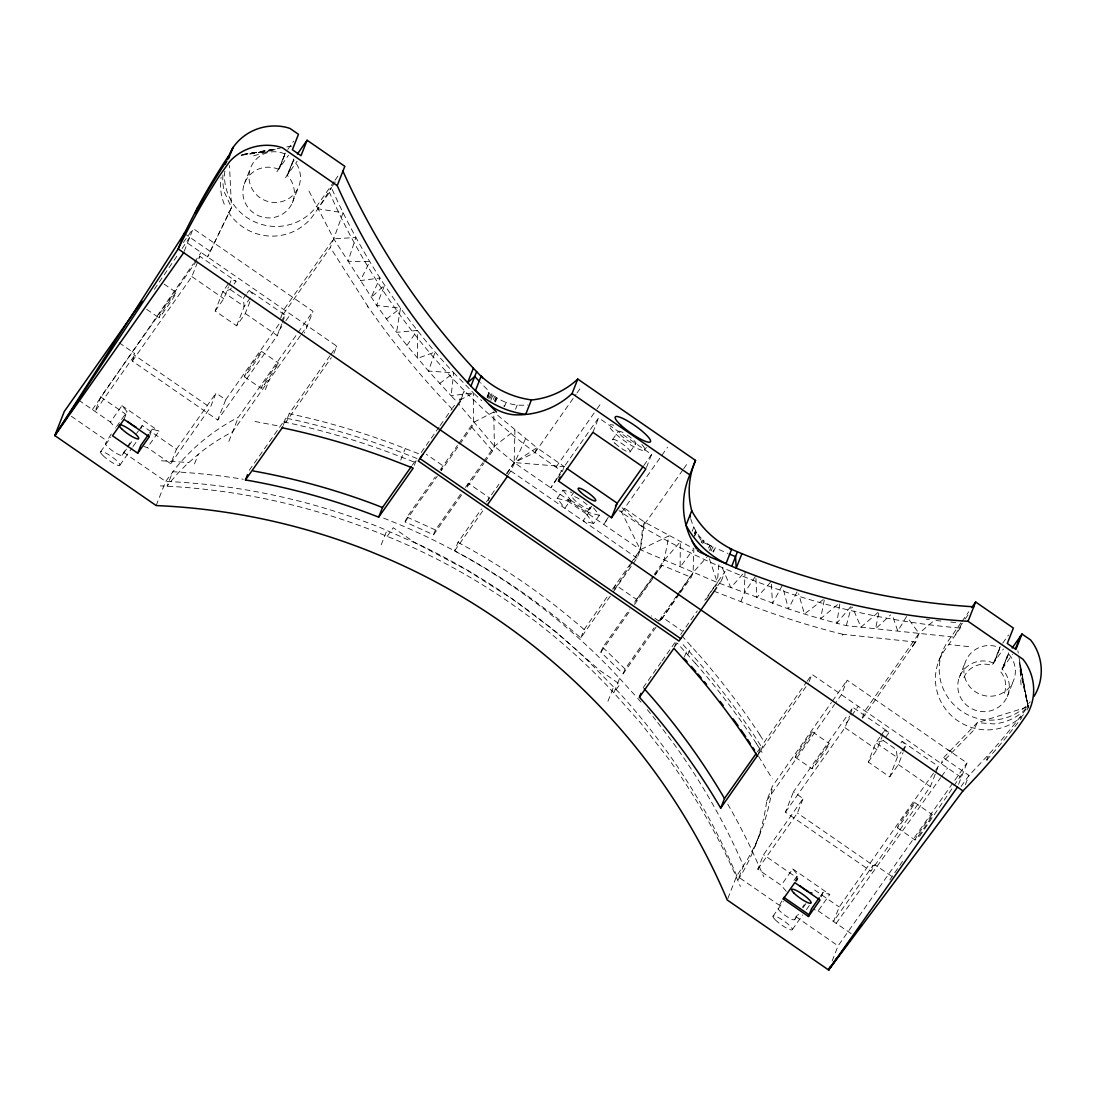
<?xml version="1.0" encoding="UTF-8"?>
<svg xmlns="http://www.w3.org/2000/svg" width="1096" height="1096" viewBox="0 0 1096 1096"><rect width="100%" height="100%" fill="white"/><g stroke="black" fill="none" stroke-linecap="round" stroke-linejoin="round"><path stroke-width="0.75" stroke-dasharray="5 3.75" d="M1019.897 667.491L1019.431 660.45L1028.185 707.03L1020.253 671.163L1019.897 667.491L1028.5 708.687L1019.897 664.108M690.699 518.682A80.09 78.419 21.5 0 0 693.453 526.285L696.124 531.587A39.168 38.346 21.5 0 0 702.413 539.547L701.33 542.301M680.438 592.594L691.192 577.332L693.097 572.509L693.85 548.685L644.544 522.107L622.679 506.996M740.882 601.622L744.307 592.936L745.02 571.537M715.606 586.826L717.318 582.483L719.072 562.275M614.938 589.114L640.338 549.726L642.653 526.929L644.544 522.107L640.338 549.726L637.036 558.124L633.214 563.55M224.858 171.044C223.379 182.429 226.68 194.184 233.023 203.705A51.17 50.101 21.5 0 0 317.388 205.267L334.047 181.621M335.225 182.087L331.362 187.553C361.351 255.642 402.958 318.484 453.758 372.818L451.086 395.766L456.922 401.766M839.783 604.101L836.769 623.227L846.318 625.638L953.904 637.091L962.178 623.24L960.274 628.063L944.396 650.599A51.17 50.101 21.5 0 0 974.988 728.443L976.7 728.826A51.17 50.101 21.5 0 0 1023.582 714.619M308.99 191.074L333.732 238.818L376.682 305.455L400.437 308.195L396.574 332.321L406.945 345.446L428.481 371.051L451.086 395.766L473.321 392.834L481.719 400.725M824.274 600.074L820.562 618.788L836.769 623.227L850.647 606.773M878.759 613.061L875.581 628.762L890.61 614.938M1004.388 693.275C1007.21 685.89 1005.457 677.451 1000.429 671.451L1012.485 654.353M846.318 625.638L851.291 607.061M657.682 722.511L673.629 743.526A651.134 637.612 21.5 0 1 740.266 858.579L743.472 865.922L737.759 880.403L741.115 874.992A202.993 198.773 21.5 0 0 751.966 853.866L757.733 839.125A202.993 198.773 21.5 0 0 766.748 800.628L772.461 786.147L831.398 702.509M879.732 737.279L875.868 742.745L868.265 762.049L889.719 776.872L897.24 757.5L901.09 752.034M889.719 776.872L898.378 764.57L903.022 752.651M903.597 751.157L905.913 745.212L902.09 741.334L898.227 746.801M234.106 284.042L236.024 281.316L199.856 256.341L100.75 396.971L95.051 411.452L134.63 355.282L132.356 361.077L217.72 420.028L277.247 335.568L281.809 323.991M111.271 433.948L105.435 443.51A10.234 2.014 35.2 0 0 113.08 451.251A10.234 2.014 35.2 0 0 122.245 455.128L127.889 447.127M184.21 251.313L193.184 228.557L313.031 311.333L304.483 333.061M124.04 419.371L127.081 411.644L121.957 405.657L110.395 422.056L115.518 428.057M132.356 361.077L191.882 276.603L199.856 256.341M122.245 455.128L126.204 448.237M222.981 174.867A51.101 50.046 21.5 0 0 224.57 192.567L231.503 207.569L207.569 256.916L231.503 207.569L229.502 165.482M141.028 428.481L142.179 425.577L176.442 449.25L170.743 463.731L147.398 447.62L142.083 445.908M244.257 183.991L250.34 168.537M149.275 436.797L152.317 429.084L158.961 431.208L147.398 447.62M249.97 301.619L245.285 313.497L236.613 325.8L215.172 310.99L222.776 291.673L229.516 282.11M215.172 310.99L223.844 298.687L228.516 286.796M229.105 285.316L231.448 279.37L236.024 281.316M278.576 169.318L285.261 153.029L279.411 168.565M279.768 167.633L285.851 152.18M156.153 505.557L165.66 481.418L176.716 466.773A202.993 198.773 21.5 0 1 238.366 417.275L313.031 311.333M287.207 175.278L293.892 158.989L287.632 174.237M288.399 173.593L293.879 159.687M236.613 325.8L244.216 306.496L250.97 296.92M170.743 463.731L210.336 407.561L216.035 393.08L225.708 399.766L217.72 420.028M292.331 202.801L298.413 187.348M194.499 463.909L198.308 454.265M228.872 441.414L238.366 417.275M228.269 211.912L229.215 213.364A51.17 50.101 21.5 0 0 313.579 214.926L329.458 192.389L331.362 187.553L317.895 208.802L343.075 212.775L333.732 238.818L330.307 247.504L280.425 318.292M281.001 316.84L283.85 309.606L333.732 238.818L355.858 237.49L348.035 261.259L369.708 261.656L360.365 280.59L380.024 278.028L371.106 297.427L384.573 285.248L376.682 305.455L386.477 318.991L396.574 332.321L417.288 330.458L417.576 358.351L435.071 352.022L428.481 371.051L453.758 372.818L473.321 392.834L473.691 422.344L471.787 427.166L441.181 470.664L443.085 465.841L426.248 454.21M282.384 322.539L285.234 315.292L249.066 290.317L247.134 293.057M265.383 389.601L269.178 379.942M283.179 425.371L286.029 418.138L296.126 420.302A736.128 720.839 21.5 0 1 393.026 449.223L417.001 458.484M329.965 355.789L289.18 413.685L285.755 422.371L331.403 357.597M333.91 353.392L336.773 346.144L187.471 243.038M367.297 307.086L367.681 306.113L330.307 247.504M400.711 460.142L405.232 448.565M381.216 544.808L386.915 530.327M414.288 465.389L416.453 459.868M461.594 494.967L433.537 534.793L405.095 521.915L406.986 517.093L435.276 476.911M460.758 400.163L464.183 391.478L459.251 400.232M487.062 397.026L489.241 391.519L480.541 382.627M487.515 397.478L489.241 391.519M433.537 534.793L435.441 529.957L461.567 492.885M487.967 397.917L489.679 391.957M488.885 398.78L491.063 393.259L490.145 392.395M490.378 398.232L492.008 394.094L491.063 393.259M490.816 400.424L492.981 394.916A45.963 45.018 21.5 0 0 496.022 397.19L494.392 401.328M493.406 399.506L494.488 396.738L492.981 394.916M494.913 401.67L496.543 397.533M495.447 402.026L497.077 397.889A45.963 45.018 21.5 0 0 505.53 402.205L503.9 406.342M504.489 406.575L506.119 402.438A45.963 45.018 21.5 0 0 515.298 404.849L518.066 405.15A80.09 78.433 21.5 0 0 527.847 404.972M484.788 462.06L492.515 451.086L494.419 446.264L493.721 412.014L473.691 422.344L458.388 444.086M610.253 596.128L580.825 637.886L569.509 628.255A676.725 662.655 21.5 0 0 467.691 557.933L454.662 550.754L457.964 542.356L481.514 508.941M515.545 409.233L517.175 405.095M488.254 500.598L489.364 497.803L468.335 483.281L466.43 488.104L483.829 463.43M508.01 475.048L510.873 470.992L525.532 438.743M506.544 473.417L514.175 462.581L534.985 452.58L536.889 447.743L493.721 412.014M646.462 467.471L651.586 454.443L598.608 417.85L564.221 466.622L562.33 471.458L534.985 452.58A657.175 643.53 21.5 0 1 329.458 192.389M592.895 432.331L598.608 417.85M580.825 637.886L584.127 629.488L608.664 594.676M613.87 589.141L615.527 584.935L636.557 599.457L634.653 604.28L654.285 576.428M656.025 627.2L623.158 673.835L600.882 652.202L602.786 647.38L629.803 609.047M607.951 701.262L613.65 686.781M383.586 518.107L398.04 523.957A627.035 614.007 21.5 0 1 619.569 678.383L613.87 692.864L640.571 722.894L667.916 758.007A651.134 637.612 21.5 0 1 734.567 873.06L740.417 886.486M623.158 673.835L625.062 668.998L654.065 627.857M692.179 531.218L693.809 527.08M694.398 533.464L695.481 530.491M694.713 533.793L695.796 531.039M694.494 535.725L696.22 532.149A80.09 78.419 21.5 0 0 700.33 539.136L702.18 541.821M694.59 536.287L696.22 532.149M701.783 542.739L702.865 539.986L703.81 540.849A39.168 38.346 21.5 0 0 710.003 545.329L711.674 546.274L710.044 550.411M702.728 543.602L703.81 540.849M708.468 548.027L710.003 545.329L708.372 549.466M709.66 550.206L711.29 546.068M711.181 550.987L712.811 546.849A39.168 38.346 21.5 0 0 714.551 547.644L712.921 551.781M674.3 647.339L676.575 641.544M713.51 552.028L715.14 547.89L727.758 553.37M684.52 656.696L687.37 649.449M687.754 654.846L691.179 646.161M721.182 581.264L724.99 571.605L704.755 600.307M758.336 753.651L761.199 746.417L755.637 737.759A736.046 720.757 21.5 0 0 694.768 657.723L680.931 642.256M760.912 750.65L764.337 741.965L806.149 682.63M809.122 681.602L811.972 674.355L961.274 777.461M727.84 898.487L736.745 875.855L746.828 860.511A202.993 198.773 21.5 0 0 772.461 786.147M754.993 846.564L760.706 832.083M842.509 635.296L842.893 634.324L915.585 642.064L919.01 633.378L934.34 620.363M786.284 891.322L781.16 885.321L757.816 869.197L763.528 854.716L803.108 798.546L793.436 791.874L848.085 714.332M935.258 774.16L930.34 786.64L870.827 871.101L785.448 812.136L793.436 791.874M958.548 784.366L966.973 762.98L847.126 680.205L841.413 694.686L835.522 703.057M757.816 869.197L797.409 813.027L803.108 798.546M785.448 812.136L844.975 727.676L849.537 716.099M850.112 714.647L852.962 707.413L889.13 732.388L885.28 737.855M781.832 901.049L777.872 907.94A10.234 2.014 35.2 0 0 785.531 915.681A10.234 2.014 35.2 0 0 794.696 919.558L798.45 914.228M795.408 881.102L797.847 874.923L792.723 868.923L781.16 885.321M796.655 881.294L797.792 878.389L763.528 854.716M794.696 919.558L798.655 912.667M868.265 762.049L876.937 749.76L884.541 730.443L889.13 732.388M821.247 896.98L823.082 892.35L829.727 894.487L818.164 910.886L812.848 909.173M902.09 741.334L938.327 766.364L839.221 907.009L833.522 921.489L873.101 865.306L870.827 871.101M938.738 661.135L942.546 651.476M832.152 960.932L838.098 945.848L966.973 762.98M959.178 677.753L965.261 662.299M935.874 772.612L938.327 766.364M961.055 786.49L969.028 775.461L989.428 753.719A704.303 689.672 21.5 0 0 1024.239 711.633L1027.144 707.441L1022.746 711.784A51.101 50.046 21.5 0 1 993.894 723.908L977.276 722.648L943.464 757.802L941.176 763.597L973.892 730.005L977.276 722.648L1027.61 706.934M993.497 663.094L1000.182 646.791L994.332 662.327M994.688 661.395L1000.771 645.955M1002.128 669.053L1008.21 653.6L1009.95 655.586A25.825 25.29 21.5 0 1 998.278 694.878A25.825 25.29 21.5 0 1 963.877 671.122A25.825 25.29 21.5 0 1 997.1 646.709L999.579 647.64M1008.813 652.75L1002.552 668.012M1003.32 667.354L1008.8 653.449M965.37 784.722L969.028 775.461L943.464 757.802M1007.251 696.563L1013.334 681.123M987.469 760.035L986.674 760.021L988.948 754.24M1027.034 710.044L1028.856 705.92M797.025 591.936L788.421 608.924L717.318 582.483L640.338 549.726L514.175 462.581L494.419 446.264L457.964 403.054M963.932 677.602C967.987 666.806 981.153 661.422 991.798 665.491L1003.415 649.01M782.338 585.291L772.502 603.485L771.2 581.524L756.706 597.745L755.856 575.674L744.307 592.936M906.625 616.445L897.788 631.118L892.404 615.363M912.119 646.873L916.352 640.133M506.927 473.842L514.175 462.581L536.889 447.743L564.221 466.622L550.767 487.857L556.549 479.651M608.239 517.38L603.759 524.45L608.568 517.613M706.18 599.361L715.318 585.346M678.862 593.594L659.888 621.72L651.476 615.911M679.808 592.196L693.097 572.509L708.317 555.48M154.344 289.289L178.278 254.121M182.1 248.491L189.759 237.243M889.856 879.978L904.214 858.88M919.517 836.371L963.548 771.68M406.945 345.446L417.288 330.458M92.365 409.603L193.403 263.684M194.376 262.286L201.157 252.491M915.585 642.064L861.538 719.647L864.963 710.948L919.01 633.378L907.584 617.747M183.347 242.517L193.184 228.557M287.796 149.426L293.618 141.179M276.877 171.73L288.495 155.248M285.508 177.689L297.126 161.208M116.491 426.687L127.081 411.644M100.558 451.812L110.888 437.153M246.175 294.413L243.285 298.523L244.216 306.496L222.776 291.673L230.256 289.522L233.133 285.412M127.15 446.908L131.849 440.236M136.534 433.578L138.425 430.906M139.356 429.577L142.179 425.577M128.821 445.798L133.52 439.14M119.902 465.17L132.109 447.853M133.054 446.51L138.685 438.523M149.426 433.18L152.317 429.084M335.034 180.224L339.924 173.278M176.442 449.25L216.035 393.08M225.708 399.766L280.357 322.224M281.329 320.84L285.234 315.292M278.946 330.595L285.015 321.991M285.933 320.69L290.509 314.196M300.482 335.527L232.667 431.755A202.993 198.773 21.5 0 0 199.294 453.429L187.293 463.882A202.993 198.773 21.5 0 0 171.017 481.254L167.058 486.227L172.757 471.746L180.826 472.184A651.134 637.612 21.5 0 1 243.312 479.267M301.455 334.143L307.332 325.813M249.272 470.307L286.029 418.138M330.937 354.419L336.773 346.144M412.206 465.293L416.042 459.854M439.195 426.947L419.974 454.265L394.779 444.538A741.239 725.84 21.5 0 0 297.208 415.411L289.18 413.685M440.14 425.591L443.962 420.179M445.867 417.453L451.62 409.288M452.58 407.931L454.498 405.205M387.135 536.41L393.245 527.724L414.274 542.246L466.225 569.701L511.996 598.772L555.357 631.255L599.307 670.053L619.911 684.274L613.87 692.864A627.035 614.007 21.5 0 0 392.341 538.437L377.887 532.588A651.134 637.612 21.5 0 0 175.113 486.665L160.372 485.87M440.154 469.992L457.429 445.442M405.095 521.915L437.277 476.198M465.43 487.391L482.829 462.718M483.788 461.348L494.419 446.264L514.928 430.331L514.175 462.581L564.221 466.622M486.419 501.982L498.913 484.254M454.662 550.754L484.09 508.996M534.985 452.58L576.044 394.327M577.017 392.943L580.921 387.395M556.015 467.102L596.087 410.233M597.06 408.849L601.951 401.917M557.508 478.281L560.399 474.184M562.947 490.159L570.619 500.064L564.851 508.27L557.165 498.351L562.947 490.159L571.975 492.447M557.165 498.351L567.701 501.023L573.482 492.83M612.445 439.825L618.226 431.619M593.607 507.886L599.375 515.312L593.594 523.518L585.908 513.599L591.689 505.407M589.785 509.065L591.717 506.325M630.173 451.689L635.954 443.483M599.375 515.312L588.84 512.64L583.058 520.847L593.594 523.518M644.489 450.114L646.407 447.387M643.736 465.595L651.586 454.443M621.624 512.407L667.56 447.223M682.726 470.074L642.653 526.929L619.103 510.668M683.699 468.677L688.589 461.745M612.582 589.114L629.844 564.618M630.803 563.262L640.338 549.726L668.957 535.862L664.039 560.453L662.135 565.276L655.271 575.03M613.171 591.991L632.255 564.892M634.625 602.197L653.243 575.77M654.23 574.386L664.039 560.453L680.342 541.725L680.109 567.111L692.878 550.014M600.882 652.202L629.83 611.13M658.888 621.007L676.465 596.087M677.438 594.703L693.097 572.509M679.452 593.977L659.888 621.72L661.792 616.897L682.822 631.419L697.275 610.91M643.215 687.589L660.957 662.422M661.943 661.025L675.753 641.448M680.698 634.433L682.109 632.419M675.04 646.284L677.273 643.119L695.193 663.176M717.729 585.73L721.565 580.291M757.336 751.897L761.199 746.417M807.122 681.26L811.972 674.355M757.774 755.103L808.56 683.041M832.385 701.111L847.126 680.205M766.748 800.628L834.536 704.44M849.058 712.948L852.962 707.413M846.674 722.702L850.921 716.688M851.825 715.4L858.237 706.303M880.691 735.909L884.541 730.443M960.932 622.857L948.191 640.941A51.17 50.101 21.5 0 0 978.797 718.784C996.565 723.113 1016.362 717.085 1028.665 703.577M961.918 621.473L968.782 611.732M965.069 619.13L968.919 613.664M793.997 880.389L797.847 874.923M795.915 881.061L797.792 878.389M772.995 916.242L783.325 901.583M902.063 750.678L905.913 745.212M802.409 907.337L804.286 904.666M803.149 907.57L805.971 903.57M792.34 929.6L802.669 914.941M806.437 909.612L811.122 902.953M820.192 896.446L823.082 892.35M1002.717 643.201L1008.526 634.94M836.207 923.339L940.642 777.708M941.628 776.324L947.588 768.022M636.557 599.457L653.956 576.222M654.97 574.852L662.135 565.276L691.192 577.332M1029.13 703.07L1030.226 701.769M742.828 574.03L730.813 587.716L721.154 565.111M986.674 760.021L987.154 759.501A704.303 689.672 21.5 0 0 1021.952 717.428M877.869 612.541L860.949 627.2L852.373 607.061M837.44 604.677L820.562 618.788L804.437 614.02L788.421 608.924L783.147 588.442M386.477 318.991L400.437 308.195M823.247 599.553L804.437 614.02L798.628 593.648M439.647 383.518L453.758 372.818M459.895 400.136L473.321 392.834M253.642 155.865L277.124 148.878M286.878 146.905L292.618 145.946M242.6 154.577L280.343 148.124M242.956 154.563L276.658 148.892M242.874 154.632L274.699 149.426M241.243 155.084L271.493 150.604M241.161 155.221L267.89 151.536M161.4 460.786L188.772 462.539M935.984 620.528L942.533 621.199M950.712 622.049L955.63 622.555M968.59 646.626L948.698 644.475M926.188 619.199L929.449 619.665M254.998 421.494L279.411 426.139M283.631 421.919L293.783 424.097A741.239 725.84 21.5 0 1 391.354 453.223L416.549 462.95M842.893 634.324L833.357 631.926A806.505 789.75 21.5 0 1 753.281 606.431L713.907 591.182M284.659 153.878L282.179 152.933A25.825 25.29 21.5 0 0 248.956 177.346A25.825 25.29 21.5 0 0 283.357 201.116A25.825 25.29 21.5 0 0 295.03 161.811L293.29 159.838M278.822 169.414L276.096 168.387A25.825 25.29 21.5 0 0 242.874 192.8A25.825 25.29 21.5 0 0 277.274 216.556A25.825 25.29 21.5 0 0 288.947 177.264L287.042 175.086M993.743 663.176L991.017 662.148A25.825 25.29 21.5 0 0 957.794 686.562A25.825 25.29 21.5 0 0 992.195 710.331A25.825 25.29 21.5 0 0 1003.868 671.026L1001.95 668.848M406.986 517.093L435.441 529.957M703.55 542.465L709.564 545.274M947.328 749.664L952.314 752.185M457.964 542.356L471.006 549.521A676.725 662.655 21.5 0 1 572.824 619.856L584.127 629.488M570.619 500.064L588.84 512.64M184.279 233.462L209.843 251.121M567.701 501.023L585.908 513.599M510.873 470.992L637.036 558.124M230.256 289.522L243.285 298.523M191.882 276.603L223.844 298.687M245.285 313.497L277.247 335.568M844.975 727.676L876.937 749.76M898.378 764.57L930.34 786.64M164.016 284.042L176.251 292.495M261.615 351.446L278.439 363.064M812.533 731.936L829.343 743.554M914.722 802.519L932.381 814.725M146.686 309.305L158.92 317.758M244.285 376.709L261.108 388.327M795.189 757.199L812.013 768.817M897.377 827.781L915.05 839.988M119.163 342.76L134.657 353.474L133.794 354.693L210.336 407.561M891.637 876.279L874.813 864.662L873.937 865.895L797.409 813.027M121.957 405.657L158.961 431.208M792.723 868.923L829.727 894.487M100.75 396.971L125.355 413.959L124.218 416.864A10.234 2.014 35.2 0 0 124.3 417.562M814.616 890.007L839.221 907.009M78.748 400.191L110.395 422.056M818.164 910.886L851.181 933.682M71.35 416.288L106.572 440.619M123.396 452.237L165.66 481.418A640.9 627.583 21.5 0 1 379.874 527.423L420.206 545.123A640.9 627.583 21.5 0 1 588.484 661.34L619.199 692.713A640.9 627.583 21.5 0 1 656.641 737.567L665.354 749.294A640.9 627.583 21.5 0 1 736.745 875.855L779.009 905.049M795.833 916.667L838.098 945.848M622.062 507.736L642.653 526.929A736.485 721.182 21.5 0 0 960.274 628.063M602.786 647.38L625.062 668.998M249.066 290.317L252.888 294.194M452.333 409.246L447.661 404.451A806.505 789.75 21.5 0 1 373.257 314.155L367.681 306.113M619.569 678.383L636.639 697.111M681.739 635.611L698.618 654.476M471.787 427.166L492.515 451.086M637.708 698.371L640.927 702.139M647.339 709.701L655.668 719.908M759.912 735.073L764.337 741.965M756.487 743.759L762.076 752.459M758.638 756.459L772.338 778.886M727.73 804.135L730.169 808.341A676.725 662.655 21.5 0 1 751.431 849.236L763.843 876.869M620.939 510.722L640.338 549.726M709.372 558.659L717.318 582.483M1018.896 656.792L1028.185 707.016M1017.869 650.709L1018.307 653.134M1020.253 671.163L1021.075 685.904M224.296 204.226A51.17 50.101 21.5 0 1 221.132 177.251M641.831 444.497A21.495 4.233 35.2 0 1 638.201 448.949A21.495 4.233 35.2 0 1 614.294 432.605A21.495 4.233 35.2 0 1 613.746 425.303M627.227 435.085A10.741 2.124 35.2 0 1 635.064 443.976A10.741 2.124 35.2 0 1 620.213 434.605A10.741 2.124 35.2 0 1 624.939 433.632M583.195 501.598A10.741 2.124 35.2 0 1 588.114 508.955A10.741 2.124 35.2 0 1 573.235 498.625A10.741 2.124 35.2 0 1 580.894 499.995M695.261 663.121A741.239 725.84 21.5 0 1 756.555 743.718M698.686 654.435A741.239 725.84 21.5 0 1 759.98 735.019M883.349 740.581L875.868 742.745L897.24 757.5L896.309 749.541L883.349 740.581M102.777 455.333A11.768 2.315 35.2 0 0 119.341 465.512A11.768 2.315 35.2 0 0 108.573 454.621A11.768 2.315 35.2 0 0 102.777 455.333M614.938 443.305A10.741 2.124 35.2 0 0 629.844 452.127A10.741 2.124 35.2 0 0 619.158 441.839A10.741 2.124 35.2 0 0 614.938 443.305M815.356 764.844A15.344 0.726 -55.4 0 0 829.343 743.896A15.344 0.726 -55.4 0 0 817.328 759.829A15.344 0.726 -55.4 0 0 815.356 764.844M798.532 753.226A15.344 0.726 -55.4 0 0 812.533 732.279A15.344 0.726 -55.4 0 0 800.518 748.212A15.344 0.726 -55.4 0 0 798.532 753.226M900.734 823.808A15.344 0.726 -55.4 0 0 914.722 802.847A15.344 0.726 -55.4 0 0 902.707 818.794A15.344 0.726 -55.4 0 0 900.734 823.808M918.393 836.015A15.344 0.726 -55.4 0 0 932.381 815.054A15.344 0.726 -55.4 0 0 920.366 830.987A15.344 0.726 -55.4 0 0 918.393 836.015M775.215 919.763A11.768 2.315 35.2 0 0 791.792 929.942A11.768 2.315 35.2 0 0 781.01 919.051A11.768 2.315 35.2 0 0 775.215 919.763M162.263 313.785A15.344 0.726 -55.4 0 0 176.251 292.824A15.344 0.726 -55.4 0 0 164.236 308.757A15.344 0.726 -55.4 0 0 162.263 313.785M247.628 372.736A15.344 0.726 -55.4 0 0 261.615 351.789A15.344 0.726 -55.4 0 0 249.6 367.722A15.344 0.726 -55.4 0 0 247.628 372.736M264.451 384.354A15.344 0.726 -55.4 0 0 278.439 363.406A15.344 0.726 -55.4 0 0 266.424 379.339A15.344 0.726 -55.4 0 0 264.451 384.354"/><path stroke-width="1.5" d="M227.338 158.646L233.27 147.179A51.17 50.101 21.5 0 1 285.933 127.232L289.919 128.396L298.468 134.287L292.385 149.741L301.016 155.701L307.099 140.247L344.829 166.318L337.226 185.621A724.607 709.55 21.5 0 0 467.65 382.668L472.719 388.025A90.036 88.159 21.5 0 0 524.847 414.261L527.286 414.302A80.09 78.433 21.5 0 0 572.071 393.56L577.784 379.079L695.535 460.402A80.09 78.419 21.5 0 0 691.727 510.75L686.014 525.231A90.489 88.612 21.5 0 0 729.402 565.289L736.211 568.139A725.045 709.989 21.5 0 0 968.042 621.295L1022.952 659.23L1025.431 662.532A51.17 50.101 21.5 0 1 1028.103 712.743L1018.157 727.086A704.303 689.672 21.5 0 1 968.48 785.202L962.946 790.901L828.59 969.987L727.237 899.994A640.9 627.583 21.5 0 0 383.943 557.152L370.366 551.548A640.9 627.583 21.5 0 0 156.153 505.557L54.8 435.564L64.308 411.425L142.028 301.14M184.621 232.599L178.196 248.915L54.8 435.564L183.676 252.697M194.951 212.679L195.239 213.419L197.527 207.624M137.712 453.196L149.275 436.797L124.04 419.371L112.477 435.77L137.712 453.196L140.754 445.483L148.467 434.55M245.463 479.966L282.234 427.783L292.331 429.961A736.128 720.839 21.5 0 1 389.217 458.882L413.192 468.143L378.682 517.161L368.914 513.394A676.725 662.655 21.5 0 0 249.463 480.637L245.463 479.966L247.559 474.65M282.234 427.783L282.617 426.824M378.682 517.161L382.477 507.517L411.247 466.663M342.925 171.14A724.607 709.55 21.5 0 0 473.349 368.188L467.65 382.668L474.719 376.503L479.39 381.435M470.924 386.162L476.623 371.681M531.368 399.999L530.56 399.78A90.036 88.159 21.5 0 1 481.13 376.175L475.431 390.656L489.186 404.561A45.963 45.018 21.5 0 0 492.227 406.835L493.269 407.548A45.963 45.018 21.5 0 0 501.721 411.863L502.31 412.082A45.963 45.018 21.5 0 0 512.12 414.589L514.257 414.795A80.09 78.433 21.5 0 0 525.669 414.48L531.368 399.999A80.09 78.433 21.5 0 0 577.784 379.079M558.522 481.103L592.895 432.331L645.887 468.924L611.513 517.709L558.522 481.103L560.152 476.966M611.513 517.709L617.212 503.228L642.749 466.992M691.727 510.75A90.489 88.612 21.5 0 0 731.69 549.206L725.99 563.687L710.756 557.289A39.168 38.346 21.5 0 1 709.002 556.494L706.194 554.987A39.168 38.346 21.5 0 1 700.015 550.493L698.604 549.192A39.168 38.346 21.5 0 1 692.316 541.246L689.658 535.93A80.09 78.419 21.5 0 1 689.822 474.883L695.535 460.402M757.774 755.103L720.675 808.177L718.661 804.683A676.725 662.655 21.5 0 0 646.366 705.016L639.42 697.248L640.941 693.384M683.562 659.107L683.945 658.134M731.744 566.29L737.444 551.809M973.741 606.814A725.045 709.989 21.5 0 1 741.91 553.658L736.211 568.139L735.539 556.645L729.292 554.014M720.675 808.177L724.47 798.518L756.363 753.267M783.243 899.049L794.806 882.636L820.027 900.063L808.478 916.475L783.243 899.049L783.9 897.377L809.136 914.804M808.478 916.475L811.52 908.748L819.219 897.816M829.782 966.973L828.59 969.987L850.51 939.628M968.042 621.295L975.646 601.992L1013.375 628.063L1007.293 643.503L1015.923 649.462L1022.006 634.022L1030.555 639.913L1033.035 643.229A51.17 50.101 21.5 0 1 1034.103 696.289M1015.526 648.668L1020.39 636.31M227.598 159.701L232.311 148.59M233.27 147.179L228.516 158.249L229.475 156.838M227.406 158.783L228.694 155.988L225.721 160.139A704.303 689.672 21.5 0 0 197.855 206.993L184.279 233.462L54.8 435.564L67.24 417.275M195.239 213.419L195.568 212.788A704.303 689.672 21.5 0 1 223.447 165.934L226.735 161.181A51.17 50.101 21.5 0 0 225.173 164.222M615.418 506.051L617.212 503.228L567.016 468.554M70.117 413.055L73.939 407.424M836.248 958.74L828.59 969.987L957.466 787.12M422.755 454.498L418.247 460.964L679.013 641.064L716.62 587.73M297.4 154.015L307.099 140.247M460.375 401.136L419.932 458.539L680.726 638.653M487.268 505.037L507.489 476.335M639.42 697.248L673.917 648.311L690.973 667.382A736.046 720.757 21.5 0 1 751.829 747.417L757.391 756.076M971.727 607.554L975.646 601.992M1012.156 648.01L1022.006 634.022M857.483 929.983L861.456 924.462M706.194 554.987L699.741 552.124M731.69 549.206L729.662 548.534L741.91 553.658M382.477 507.517L372.709 503.735A676.725 662.655 21.5 0 0 253.272 470.979M337.226 185.621L282.316 147.7L278.329 146.535A51.17 50.101 21.5 0 0 229.804 161.386L219.638 175.579A704.303 689.672 21.5 0 0 181.689 241.791L178.196 248.915L962.946 790.901M572.071 393.56L689.822 474.883M496.515 412.069L489.186 404.561M473.349 368.188L482.445 377.805L481.13 376.175M685 659.326L687.124 661.683M644.215 688.699L650.161 695.371A676.725 662.655 21.5 0 1 722.456 795.038L724.47 798.518M697.44 550.137L698.371 551.48M753.007 747.678L754.596 750.157M692.316 541.246L692.412 541.794A80.09 78.419 21.5 0 0 696.535 548.795M691.343 666.409A736.046 720.757 21.5 0 1 695.741 671.492M697.933 674.04A736.046 720.757 21.5 0 1 701.18 677.89M704.399 681.767A736.046 720.757 21.5 0 1 706.536 684.356M720.099 701.426A736.046 720.757 21.5 0 1 723.168 705.413M733.156 718.88A736.046 720.757 21.5 0 1 738.046 725.689M740.937 729.799A736.046 720.757 21.5 0 1 745.691 736.704M747.568 739.471A736.046 720.757 21.5 0 1 750.363 743.65M811.972 893.089A10.234 2.014 35.2 0 1 810.478 892.569M808.615 891.678A10.234 2.014 35.2 0 1 800.203 885.869M136.164 427.248A10.234 2.014 35.2 0 1 127.753 421.439M690.247 517.134A80.09 78.419 21.5 0 1 689.822 515.572M580.853 492.364A10.741 2.124 35.2 0 0 595.566 500.858A10.741 2.124 35.2 0 0 584.387 490.378A10.741 2.124 35.2 0 0 580.853 492.364M121.546 428.687A11.768 2.315 35.2 0 0 138.123 438.866A11.768 2.315 35.2 0 0 127.355 427.961A11.768 2.315 35.2 0 0 121.546 428.687M621.185 425.454A21.495 4.233 35.2 0 0 650.27 441.921A21.495 4.233 35.2 0 0 627.159 420.7A21.495 4.233 35.2 0 0 621.185 425.454M793.997 893.117A11.768 2.315 35.2 0 0 810.574 903.296A11.768 2.315 35.2 0 0 799.792 892.391A11.768 2.315 35.2 0 0 793.997 893.117"/></g></svg>
